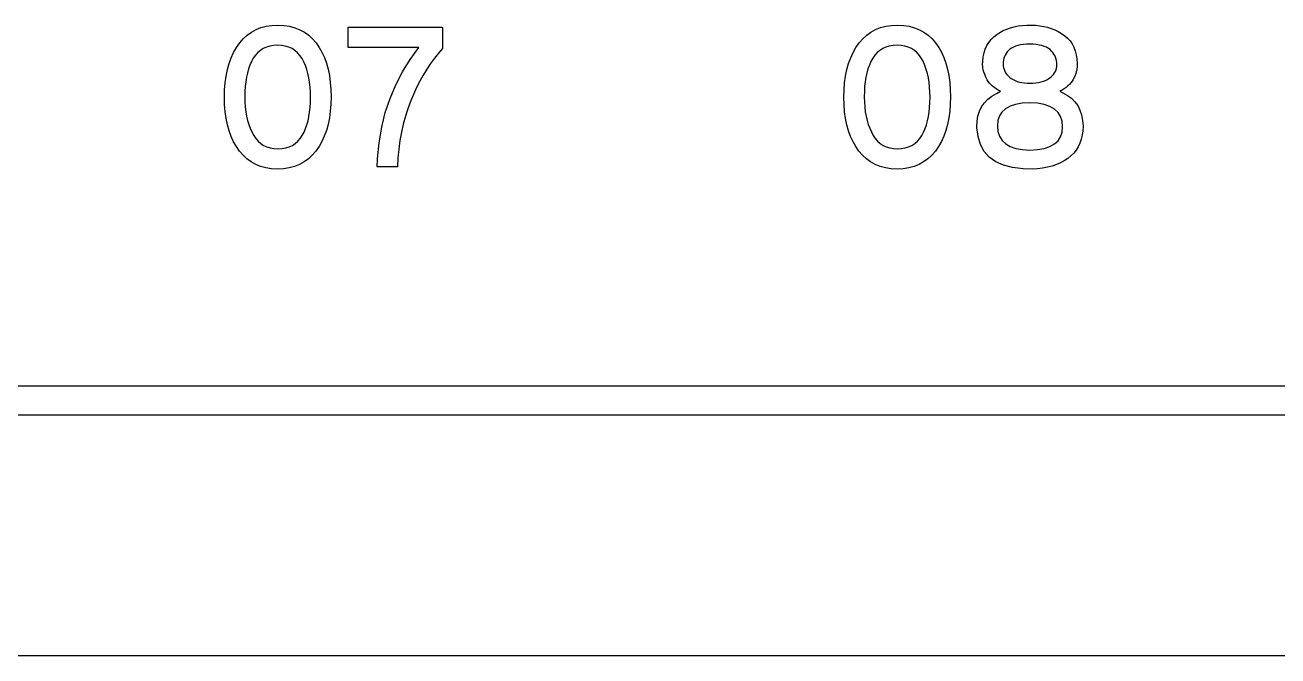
# Model space of a CAD drawing. Extents: x 1 to 47.7, y 0.2 to 33.4.
# Drawn here: x 29.806 to 30.679, y 10.224 to 10.663 of the extents above; entities that cross this region are included whole.
import ezdxf

# ---------------------------------------------------------------- set-up
doc = ezdxf.new("R2010")
doc.units = 0
doc.header["$MEASUREMENT"] = 0
for name, color, linetype in [('1_1__SCREW_TERMINAL_BLOCK_', 7, 'CONTINUOUS'), ('1_2__SCREW_TERMINAL_BLOCK_', 7, 'CONTINUOUS'), ('1_3__CONNECTORIZED_RELAY__', 7, 'CONTINUOUS'), ('1_4__CONNECTORIZED_RELAY__', 7, 'CONTINUOUS'), ('6_0____DWG', 7, 'CONTINUOUS')]:
    doc.layers.add(name, color=color, linetype=linetype)

msp = doc.modelspace()

# ---------------------------------------------------------------- linework, layer by layer
at = {"layer": '1_1__SCREW_TERMINAL_BLOCK_'}
for points in [[(30.01948, 10.61292), (30.01935, 10.60777), (30.01896, 10.60286), (30.01831, 10.59819), (30.0174, 10.59376), (30.01622, 10.58957), (30.01479, 10.58561), (30.0131, 10.58189), (30.01115, 10.57842), (30.00893, 10.57519), (30.00646, 10.57231), (30.00374, 10.5698), (30.00077, 10.56766), (29.99756, 10.5659), (29.9941, 10.56451), (29.99039, 10.5635), (29.98643, 10.56286), (29.98222, 10.56259), (29.97806, 10.56286), (29.97414, 10.56349), (29.97047, 10.5645), (29.96704, 10.56587), (29.96386, 10.56762), (29.96091, 10.56973), (29.95822, 10.57221), (29.95576, 10.57507), (29.95356, 10.57825), (29.95161, 10.58168), (29.94991, 10.58535), (29.94848, 10.58928), (29.94731, 10.59345), (29.9464, 10.59788), (29.94575, 10.60255), (29.94536, 10.60747), (29.94523, 10.61264), (29.94536, 10.61781), (29.94576, 10.62273), (29.94642, 10.62741), (29.94734, 10.63185), (29.94853, 10.63605), (29.94998, 10.64001), (29.95169, 10.64373), (29.95367, 10.64721), (29.95591, 10.65045), (29.95839, 10.65334), (29.96111, 10.65585), (29.96408, 10.65797), (29.96728, 10.65972), (29.97072, 10.66109), (29.9744, 10.66207), (29.97833, 10.66267), (29.98249, 10.6629), (29.98669, 10.66265), (29.99064, 10.66203), (29.99434, 10.66104), (29.99779, 10.65968), (30.00099, 10.65795), (30.00394, 10.65586), (30.00664, 10.65339), (30.00908, 10.65055), (30.01127, 10.64737), (30.01319, 10.64393), (30.01486, 10.64024), (30.01627, 10.63631), (30.01742, 10.63212), (30.01832, 10.62769), (30.01896, 10.62301), (30.01935, 10.61809)], [(30.09709, 10.64663), (30.09422, 10.64331), (30.09145, 10.63979), (30.08878, 10.63608), (30.0862, 10.63218), (30.08373, 10.62809), (30.08135, 10.6238), (30.07907, 10.61932), (30.07689, 10.61465), (30.0748, 10.60976), (30.0729, 10.60467), (30.07123, 10.59941), (30.06976, 10.59397), (30.06852, 10.58835), (30.0675, 10.58256), (30.06669, 10.5766), (30.0661, 10.57047), (30.06573, 10.56415), (30.06518, 10.56415), (30.06374, 10.56415), (30.06166, 10.56415), (30.05924, 10.56415), (30.05675, 10.56415), (30.05447, 10.56415), (30.05267, 10.56415), (30.05164, 10.56415), (30.0518, 10.56987), (30.05292, 10.58099), (30.05476, 10.5917), (30.0573, 10.60199), (30.06056, 10.61187), (30.06452, 10.62134), (30.06919, 10.63038), (30.07457, 10.63902), (30.08066, 10.64724), (30.07877, 10.64724), (30.07375, 10.64724), (30.06656, 10.64724), (30.05816, 10.64724), (30.04953, 10.64724), (30.04161, 10.64724), (30.03539, 10.64724), (30.03181, 10.64724), (30.03132, 10.64738), (30.03132, 10.6484), (30.03132, 10.65018), (30.03132, 10.65244), (30.03132, 10.65491), (30.03132, 10.65731), (30.03132, 10.65936), (30.03132, 10.6608), (30.03132, 10.66134), (30.03383, 10.66134), (30.04053, 10.66134), (30.05011, 10.66134), (30.0613, 10.66134), (30.07282, 10.66134), (30.08337, 10.66134), (30.09166, 10.66134), (30.09643, 10.66134), (30.09709, 10.66119), (30.09709, 10.66012), (30.09709, 10.65827), (30.09709, 10.65591), (30.09709, 10.65333), (30.09709, 10.65083), (30.09709, 10.64869), (30.09709, 10.64719)], [(30.45085, 10.61292), (30.45072, 10.60777), (30.45033, 10.60286), (30.44968, 10.59819), (30.44876, 10.59376), (30.44759, 10.58957), (30.44616, 10.58561), (30.44447, 10.58189), (30.44252, 10.57842), (30.4403, 10.57519), (30.43783, 10.57231), (30.43511, 10.5698), (30.43214, 10.56766), (30.42892, 10.5659), (30.42546, 10.56451), (30.42175, 10.5635), (30.41779, 10.56286), (30.41359, 10.56259), (30.40943, 10.56286), (30.40551, 10.56349), (30.40183, 10.5645), (30.3984, 10.56587), (30.39522, 10.56762), (30.39228, 10.56973), (30.38958, 10.57221), (30.38712, 10.57507), (30.38491, 10.57825), (30.38296, 10.58168), (30.38127, 10.58535), (30.37984, 10.58928), (30.37867, 10.59345), (30.37776, 10.59788), (30.37711, 10.60255), (30.37672, 10.60747), (30.37659, 10.61264), (30.37672, 10.61781), (30.37712, 10.62273), (30.37778, 10.62741), (30.3787, 10.63185), (30.37989, 10.63605), (30.38134, 10.64001), (30.38306, 10.64373), (30.38503, 10.64721), (30.38727, 10.65045), (30.38975, 10.65334), (30.39248, 10.65585), (30.39544, 10.65797), (30.39864, 10.65972), (30.40208, 10.66109), (30.40576, 10.66207), (30.40969, 10.66267), (30.41385, 10.6629), (30.41805, 10.66265), (30.422, 10.66203), (30.4257, 10.66104), (30.42915, 10.65968), (30.43235, 10.65795), (30.4353, 10.65586), (30.438, 10.65339), (30.44044, 10.65055), (30.44263, 10.64737), (30.44455, 10.64393), (30.44622, 10.64024), (30.44764, 10.63631), (30.44879, 10.63212), (30.44969, 10.62769), (30.45033, 10.62301), (30.45072, 10.61809)], [(30.54316, 10.59247), (30.543, 10.58925), (30.54258, 10.58621), (30.54191, 10.58335), (30.54097, 10.58068), (30.53979, 10.57819), (30.53834, 10.57588), (30.53663, 10.57375), (30.53467, 10.5718), (30.53245, 10.57002), (30.53004, 10.56841), (30.52743, 10.56699), (30.52462, 10.56577), (30.52161, 10.56474), (30.51841, 10.56392), (30.51501, 10.56329), (30.51141, 10.56286), (30.50761, 10.56263), (30.50135, 10.56276), (30.49408, 10.56367), (30.48774, 10.56534), (30.48233, 10.56778), (30.47785, 10.57099), (30.47431, 10.57497), (30.47169, 10.57973), (30.47001, 10.58525), (30.46926, 10.59154), (30.46939, 10.59589), (30.46998, 10.59956), (30.47102, 10.60293), (30.47249, 10.606), (30.47441, 10.60877), (30.47676, 10.61124), (30.47955, 10.61341), (30.48278, 10.61528), (30.48566, 10.61676), (30.48409, 10.61759), (30.48264, 10.61847), (30.48131, 10.6194), (30.4801, 10.62038), (30.47901, 10.62141), (30.47803, 10.6225), (30.47717, 10.62364), (30.47642, 10.62483), (30.47576, 10.62605), (30.47516, 10.62725), (30.47464, 10.62843), (30.4742, 10.62959), (30.47385, 10.63073), (30.47357, 10.63186), (30.47337, 10.63297), (30.47326, 10.63406), (30.47322, 10.63513), (30.47331, 10.63769), (30.47365, 10.6407), (30.47424, 10.64351), (30.47508, 10.64614), (30.47618, 10.64857), (30.47752, 10.65081), (30.47912, 10.65286), (30.48097, 10.65472), (30.48307, 10.65639), (30.48526, 10.65779), (30.48757, 10.65903), (30.49001, 10.6601), (30.49257, 10.66099), (30.49525, 10.66171), (30.49806, 10.66226), (30.501, 10.66264), (30.50406, 10.66285), (30.50718, 10.66289), (30.51013, 10.66275), (30.513, 10.66245), (30.51576, 10.66197), (30.51844, 10.66132), (30.52102, 10.6605), (30.52351, 10.65951), (30.5259, 10.65835), (30.5282, 10.65701), (30.53039, 10.6555), (30.53236, 10.65379), (30.53407, 10.65187), (30.53554, 10.64976), (30.53675, 10.64744), (30.53772, 10.64492), (30.53844, 10.6422), (30.53891, 10.63928), (30.53913, 10.63615), (30.53914, 10.63527), (30.53912, 10.63477), (30.53909, 10.63427), (30.53904, 10.63375), (30.53898, 10.63322), (30.5389, 10.63268), (30.53882, 10.63213), (30.53871, 10.63157), (30.5386, 10.63099), (30.53845, 10.63038), (30.53827, 10.62977), (30.53808, 10.62915), (30.53786, 10.62853), (30.53762, 10.6279), (30.53736, 10.62728), (30.53707, 10.62664), (30.53677, 10.62601), (30.53628, 10.62509), (30.5355, 10.62384), (30.53461, 10.62265), (30.53361, 10.62153), (30.5325, 10.62047), (30.53128, 10.61947), (30.52994, 10.61853), (30.5285, 10.61766), (30.52694, 10.61684), (30.52904, 10.61562), (30.53227, 10.61393), (30.53508, 10.61189), (30.53748, 10.60951), (30.53945, 10.60679), (30.54101, 10.60372), (30.54214, 10.60031), (30.54286, 10.59656)], [(30.00525, 10.61264), (30.00518, 10.61626), (30.00496, 10.61973), (30.00459, 10.62304), (30.00409, 10.6262), (30.00343, 10.62921), (30.00263, 10.63206), (30.00168, 10.63477), (30.00059, 10.63732), (29.99933, 10.63969), (29.99787, 10.6418), (29.99621, 10.64363), (29.99436, 10.64518), (29.99232, 10.64646), (29.99008, 10.64746), (29.98765, 10.64818), (29.98503, 10.64863), (29.98222, 10.6488), (29.97945, 10.64863), (29.97687, 10.64819), (29.97448, 10.64747), (29.97228, 10.64649), (29.97027, 10.64523), (29.96845, 10.6437), (29.96682, 10.64189), (29.96537, 10.63981), (29.96411, 10.63748), (29.96299, 10.63498), (29.96203, 10.63232), (29.96121, 10.6295), (29.96056, 10.62651), (29.96005, 10.62336), (29.9597, 10.62004), (29.9595, 10.61656), (29.95946, 10.61292), (29.95954, 10.60931), (29.95977, 10.60587), (29.96015, 10.60258), (29.96068, 10.59945), (29.96137, 10.59648), (29.96221, 10.59366), (29.9632, 10.591), (29.96435, 10.58849), (29.96564, 10.5861), (29.9671, 10.58392), (29.96874, 10.58203), (29.97057, 10.58043), (29.97258, 10.57911), (29.97478, 10.57807), (29.97716, 10.57733), (29.97973, 10.57687), (29.98249, 10.57669), (29.9853, 10.57687), (29.98792, 10.57732), (29.99033, 10.57806), (29.99256, 10.57908), (29.99458, 10.58038), (29.99641, 10.58196), (29.99804, 10.58383), (29.99948, 10.58598), (30.00071, 10.58834), (30.00177, 10.59082), (30.00269, 10.59345), (30.00347, 10.59625), (30.00411, 10.59921), (30.00461, 10.60233), (30.00497, 10.60561), (30.00518, 10.60905)], [(30.4366, 10.61264), (30.43653, 10.61626), (30.43631, 10.61973), (30.43595, 10.62304), (30.43544, 10.6262), (30.43479, 10.62921), (30.43398, 10.63206), (30.43304, 10.63477), (30.43194, 10.63732), (30.43068, 10.63969), (30.42922, 10.6418), (30.42757, 10.64363), (30.42572, 10.64518), (30.42368, 10.64646), (30.42145, 10.64746), (30.41902, 10.64818), (30.4164, 10.64863), (30.41359, 10.6488), (30.41082, 10.64863), (30.40824, 10.64819), (30.40585, 10.64747), (30.40365, 10.64649), (30.40163, 10.64523), (30.39981, 10.6437), (30.39818, 10.64189), (30.39674, 10.63981), (30.39547, 10.63748), (30.39435, 10.63498), (30.39339, 10.63232), (30.39258, 10.6295), (30.39192, 10.62651), (30.39142, 10.62336), (30.39107, 10.62004), (30.39087, 10.61656), (30.39083, 10.61292), (30.3909, 10.60931), (30.39113, 10.60587), (30.39151, 10.60258), (30.39205, 10.59945), (30.39273, 10.59648), (30.39358, 10.59366), (30.39457, 10.591), (30.39572, 10.58849), (30.39701, 10.5861), (30.39846, 10.58392), (30.4001, 10.58203), (30.40193, 10.58043), (30.40394, 10.57911), (30.40614, 10.57807), (30.40852, 10.57733), (30.41109, 10.57687), (30.41385, 10.57669), (30.41666, 10.57687), (30.41927, 10.57732), (30.42169, 10.57806), (30.42391, 10.57908), (30.42594, 10.58038), (30.42777, 10.58196), (30.4294, 10.58383), (30.43083, 10.58598), (30.43206, 10.58834), (30.43313, 10.59082), (30.43405, 10.59345), (30.43483, 10.59625), (30.43547, 10.59921), (30.43597, 10.60233), (30.43632, 10.60561), (30.43653, 10.60905)], [(30.5249, 10.63529), (30.52484, 10.63664), (30.52467, 10.63795), (30.52438, 10.63922), (30.52397, 10.64043), (30.52345, 10.6416), (30.52281, 10.64272), (30.52206, 10.64379), (30.52119, 10.64482), (30.52017, 10.64579), (30.51897, 10.64666), (30.51761, 10.64741), (30.51609, 10.64806), (30.51441, 10.64859), (30.51256, 10.64901), (30.51056, 10.64932), (30.50839, 10.64952), (30.50606, 10.64961), (30.50376, 10.64953), (30.50162, 10.64934), (30.49964, 10.64905), (30.49783, 10.64865), (30.49618, 10.64815), (30.49469, 10.64755), (30.49336, 10.64684), (30.49219, 10.64603), (30.49118, 10.64512), (30.49028, 10.64415), (30.48951, 10.64313), (30.48886, 10.64205), (30.48833, 10.64092), (30.48793, 10.63973), (30.48765, 10.63849), (30.4875, 10.63719), (30.48747, 10.63584), (30.48754, 10.63446), (30.48775, 10.63314), (30.48811, 10.63189), (30.4886, 10.6307), (30.48924, 10.62958), (30.49002, 10.62852), (30.49094, 10.62752), (30.49201, 10.62659), (30.49319, 10.62572), (30.49447, 10.62495), (30.49585, 10.62427), (30.49733, 10.6237), (30.49892, 10.62323), (30.50062, 10.62287), (30.50241, 10.62261), (30.50431, 10.62245), (30.50632, 10.6224), (30.50841, 10.62246), (30.51037, 10.62262), (30.51222, 10.62289), (30.51394, 10.62326), (30.51554, 10.62375), (30.51702, 10.62434), (30.51837, 10.62504), (30.51961, 10.62584), (30.52072, 10.62671), (30.5217, 10.6276), (30.52255, 10.62854), (30.52327, 10.62953), (30.52386, 10.63058), (30.52431, 10.63168), (30.52464, 10.63283), (30.52484, 10.63403)], [(30.5289, 10.59206), (30.52858, 10.5959), (30.52753, 10.59924), (30.52576, 10.60208), (30.52326, 10.60442), (30.52004, 10.60625), (30.5161, 10.60757), (30.51144, 10.6084), (30.50605, 10.60872), (30.50076, 10.60841), (30.49617, 10.60762), (30.49229, 10.60634), (30.48911, 10.60459), (30.48664, 10.60235), (30.48488, 10.59963), (30.48382, 10.59642), (30.48347, 10.59274), (30.48388, 10.58885), (30.48498, 10.58547), (30.48678, 10.5826), (30.48927, 10.58023), (30.49246, 10.57838), (30.49634, 10.57704), (30.50092, 10.5762), (30.50618, 10.57588), (30.51151, 10.57622), (30.51613, 10.57704), (30.52003, 10.57835), (30.52323, 10.58013), (30.52571, 10.58239), (30.52748, 10.58513), (30.52855, 10.58836)]]:
    msp.add_lwpolyline(points, close=True, dxfattribs=at)
for points in [[(31.63615, 10.41151), (31.32981, 10.4115), (31.17782, 10.4115), (31.02673, 10.4115), (30.87665, 10.4115), (30.72767, 10.4115), (30.57989, 10.4115), (30.43341, 10.4115), (30.28832, 10.4115), (30.14471, 10.4115), (30.00269, 10.41149), (29.86235, 10.41149), (29.72378, 10.41149), (29.58709, 10.41149), (29.45236, 10.41149), (29.31971, 10.41149), (29.18921, 10.41149), (29.06097, 10.41149), (28.93509, 10.41149), (28.81165, 10.41149), (28.69077, 10.41149), (28.57252, 10.41148), (28.45702, 10.41148)], [(28.37137, 10.39149), (28.4995, 10.39149), (28.6304, 10.39149), (28.76394, 10.39149), (28.90003, 10.3915), (29.03856, 10.3915), (29.17944, 10.3915), (29.32256, 10.3915), (29.46781, 10.3915), (29.6151, 10.3915), (29.76432, 10.3915), (29.91537, 10.3915), (30.06814, 10.3915), (30.22253, 10.3915), (30.37845, 10.39151), (30.53578, 10.39151), (30.69442, 10.39151), (30.85428, 10.39151), (31.01524, 10.39151), (31.17721, 10.39151), (31.34008, 10.39151), (31.66813, 10.39151)]]:
    msp.add_lwpolyline(points, dxfattribs=at)
at = {"layer": '1_2__SCREW_TERMINAL_BLOCK_'}
for points in [[(30.01948, 10.61292), (30.01935, 10.60777), (30.01896, 10.60286), (30.01831, 10.59819), (30.0174, 10.59376), (30.01622, 10.58957), (30.01479, 10.58561), (30.0131, 10.58189), (30.01115, 10.57842), (30.00893, 10.57519), (30.00646, 10.57231), (30.00374, 10.5698), (30.00077, 10.56766), (29.99756, 10.5659), (29.9941, 10.56451), (29.99039, 10.5635), (29.98643, 10.56286), (29.98222, 10.56259), (29.97806, 10.56286), (29.97414, 10.56349), (29.97047, 10.5645), (29.96704, 10.56587), (29.96386, 10.56762), (29.96091, 10.56973), (29.95822, 10.57221), (29.95576, 10.57507), (29.95356, 10.57825), (29.95161, 10.58168), (29.94991, 10.58535), (29.94848, 10.58928), (29.94731, 10.59345), (29.9464, 10.59788), (29.94575, 10.60255), (29.94536, 10.60747), (29.94523, 10.61264), (29.94536, 10.61781), (29.94576, 10.62273), (29.94642, 10.62741), (29.94734, 10.63185), (29.94853, 10.63605), (29.94998, 10.64001), (29.95169, 10.64373), (29.95367, 10.64721), (29.95591, 10.65045), (29.95839, 10.65334), (29.96111, 10.65585), (29.96408, 10.65797), (29.96728, 10.65972), (29.97072, 10.66109), (29.9744, 10.66207), (29.97833, 10.66267), (29.98249, 10.6629), (29.98669, 10.66265), (29.99064, 10.66203), (29.99434, 10.66104), (29.99779, 10.65968), (30.00099, 10.65795), (30.00394, 10.65586), (30.00664, 10.65339), (30.00908, 10.65055), (30.01127, 10.64737), (30.01319, 10.64393), (30.01486, 10.64024), (30.01627, 10.63631), (30.01742, 10.63212), (30.01832, 10.62769), (30.01896, 10.62301), (30.01935, 10.61809)], [(30.09709, 10.64663), (30.09422, 10.64331), (30.09145, 10.63979), (30.08878, 10.63608), (30.0862, 10.63218), (30.08373, 10.62809), (30.08135, 10.6238), (30.07907, 10.61932), (30.07689, 10.61465), (30.0748, 10.60976), (30.0729, 10.60467), (30.07123, 10.59941), (30.06976, 10.59397), (30.06852, 10.58835), (30.0675, 10.58256), (30.06669, 10.5766), (30.0661, 10.57047), (30.06573, 10.56415), (30.06518, 10.56415), (30.06374, 10.56415), (30.06166, 10.56415), (30.05924, 10.56415), (30.05675, 10.56415), (30.05447, 10.56415), (30.05267, 10.56415), (30.05164, 10.56415), (30.0518, 10.56987), (30.05292, 10.58099), (30.05476, 10.5917), (30.0573, 10.60199), (30.06056, 10.61187), (30.06452, 10.62134), (30.06919, 10.63038), (30.07457, 10.63902), (30.08066, 10.64724), (30.07877, 10.64724), (30.07375, 10.64724), (30.06656, 10.64724), (30.05816, 10.64724), (30.04953, 10.64724), (30.04161, 10.64724), (30.03539, 10.64724), (30.03181, 10.64724), (30.03132, 10.64738), (30.03132, 10.6484), (30.03132, 10.65018), (30.03132, 10.65244), (30.03132, 10.65491), (30.03132, 10.65731), (30.03132, 10.65936), (30.03132, 10.6608), (30.03132, 10.66134), (30.03383, 10.66134), (30.04053, 10.66134), (30.05011, 10.66134), (30.0613, 10.66134), (30.07282, 10.66134), (30.08337, 10.66134), (30.09166, 10.66134), (30.09643, 10.66134), (30.09709, 10.66119), (30.09709, 10.66012), (30.09709, 10.65827), (30.09709, 10.65591), (30.09709, 10.65333), (30.09709, 10.65083), (30.09709, 10.64869), (30.09709, 10.64719)], [(30.45085, 10.61292), (30.45072, 10.60777), (30.45033, 10.60286), (30.44968, 10.59819), (30.44876, 10.59376), (30.44759, 10.58957), (30.44616, 10.58561), (30.44447, 10.58189), (30.44252, 10.57842), (30.4403, 10.57519), (30.43783, 10.57231), (30.43511, 10.5698), (30.43214, 10.56766), (30.42892, 10.5659), (30.42546, 10.56451), (30.42175, 10.5635), (30.41779, 10.56286), (30.41359, 10.56259), (30.40943, 10.56286), (30.40551, 10.56349), (30.40183, 10.5645), (30.3984, 10.56587), (30.39522, 10.56762), (30.39228, 10.56973), (30.38958, 10.57221), (30.38712, 10.57507), (30.38491, 10.57825), (30.38296, 10.58168), (30.38127, 10.58535), (30.37984, 10.58928), (30.37867, 10.59345), (30.37776, 10.59788), (30.37711, 10.60255), (30.37672, 10.60747), (30.37659, 10.61264), (30.37672, 10.61781), (30.37712, 10.62273), (30.37778, 10.62741), (30.3787, 10.63185), (30.37989, 10.63605), (30.38134, 10.64001), (30.38306, 10.64373), (30.38503, 10.64721), (30.38727, 10.65045), (30.38975, 10.65334), (30.39248, 10.65585), (30.39544, 10.65797), (30.39864, 10.65972), (30.40208, 10.66109), (30.40576, 10.66207), (30.40969, 10.66267), (30.41385, 10.6629), (30.41805, 10.66265), (30.422, 10.66203), (30.4257, 10.66104), (30.42915, 10.65968), (30.43235, 10.65795), (30.4353, 10.65586), (30.438, 10.65339), (30.44044, 10.65055), (30.44263, 10.64737), (30.44455, 10.64393), (30.44622, 10.64024), (30.44764, 10.63631), (30.44879, 10.63212), (30.44969, 10.62769), (30.45033, 10.62301), (30.45072, 10.61809)], [(30.54316, 10.59247), (30.543, 10.58925), (30.54258, 10.58621), (30.54191, 10.58335), (30.54097, 10.58068), (30.53979, 10.57819), (30.53834, 10.57588), (30.53663, 10.57375), (30.53467, 10.5718), (30.53245, 10.57002), (30.53004, 10.56841), (30.52743, 10.56699), (30.52462, 10.56577), (30.52161, 10.56474), (30.51841, 10.56392), (30.51501, 10.56329), (30.51141, 10.56286), (30.50761, 10.56263), (30.50135, 10.56276), (30.49408, 10.56367), (30.48774, 10.56534), (30.48233, 10.56778), (30.47785, 10.57099), (30.47431, 10.57497), (30.47169, 10.57973), (30.47001, 10.58525), (30.46926, 10.59154), (30.46939, 10.59589), (30.46998, 10.59956), (30.47102, 10.60293), (30.47249, 10.606), (30.47441, 10.60877), (30.47676, 10.61124), (30.47955, 10.61341), (30.48278, 10.61528), (30.48566, 10.61676), (30.48409, 10.61759), (30.48264, 10.61847), (30.48131, 10.6194), (30.4801, 10.62038), (30.47901, 10.62141), (30.47803, 10.6225), (30.47717, 10.62364), (30.47642, 10.62483), (30.47576, 10.62605), (30.47516, 10.62725), (30.47464, 10.62843), (30.4742, 10.62959), (30.47385, 10.63073), (30.47357, 10.63186), (30.47337, 10.63297), (30.47326, 10.63406), (30.47322, 10.63513), (30.47331, 10.63769), (30.47365, 10.6407), (30.47424, 10.64351), (30.47508, 10.64614), (30.47618, 10.64857), (30.47752, 10.65081), (30.47912, 10.65286), (30.48097, 10.65472), (30.48307, 10.65639), (30.48526, 10.65779), (30.48757, 10.65903), (30.49001, 10.6601), (30.49257, 10.66099), (30.49525, 10.66171), (30.49806, 10.66226), (30.501, 10.66264), (30.50406, 10.66285), (30.50718, 10.66289), (30.51013, 10.66275), (30.513, 10.66245), (30.51576, 10.66197), (30.51844, 10.66132), (30.52102, 10.6605), (30.52351, 10.65951), (30.5259, 10.65835), (30.5282, 10.65701), (30.53039, 10.6555), (30.53236, 10.65379), (30.53407, 10.65187), (30.53554, 10.64976), (30.53675, 10.64744), (30.53772, 10.64492), (30.53844, 10.6422), (30.53891, 10.63928), (30.53913, 10.63615), (30.53914, 10.63527), (30.53912, 10.63477), (30.53909, 10.63427), (30.53904, 10.63375), (30.53898, 10.63322), (30.5389, 10.63268), (30.53882, 10.63213), (30.53871, 10.63157), (30.5386, 10.63099), (30.53845, 10.63038), (30.53827, 10.62977), (30.53808, 10.62915), (30.53786, 10.62853), (30.53762, 10.6279), (30.53736, 10.62728), (30.53707, 10.62664), (30.53677, 10.62601), (30.53628, 10.62509), (30.5355, 10.62384), (30.53461, 10.62265), (30.53361, 10.62153), (30.5325, 10.62047), (30.53128, 10.61947), (30.52994, 10.61853), (30.5285, 10.61766), (30.52694, 10.61684), (30.52904, 10.61562), (30.53227, 10.61393), (30.53508, 10.61189), (30.53748, 10.60951), (30.53945, 10.60679), (30.54101, 10.60372), (30.54214, 10.60031), (30.54286, 10.59656)], [(30.00525, 10.61264), (30.00518, 10.61626), (30.00496, 10.61973), (30.00459, 10.62304), (30.00409, 10.6262), (30.00343, 10.62921), (30.00263, 10.63206), (30.00168, 10.63477), (30.00059, 10.63732), (29.99933, 10.63969), (29.99787, 10.6418), (29.99621, 10.64363), (29.99436, 10.64518), (29.99232, 10.64646), (29.99008, 10.64746), (29.98765, 10.64818), (29.98503, 10.64863), (29.98222, 10.6488), (29.97945, 10.64863), (29.97687, 10.64819), (29.97448, 10.64747), (29.97228, 10.64649), (29.97027, 10.64523), (29.96845, 10.6437), (29.96682, 10.64189), (29.96537, 10.63981), (29.96411, 10.63748), (29.96299, 10.63498), (29.96203, 10.63232), (29.96121, 10.6295), (29.96056, 10.62651), (29.96005, 10.62336), (29.9597, 10.62004), (29.9595, 10.61656), (29.95946, 10.61292), (29.95954, 10.60931), (29.95977, 10.60587), (29.96015, 10.60258), (29.96068, 10.59945), (29.96137, 10.59648), (29.96221, 10.59366), (29.9632, 10.591), (29.96435, 10.58849), (29.96564, 10.5861), (29.9671, 10.58392), (29.96874, 10.58203), (29.97057, 10.58043), (29.97258, 10.57911), (29.97478, 10.57807), (29.97716, 10.57733), (29.97973, 10.57687), (29.98249, 10.57669), (29.9853, 10.57687), (29.98792, 10.57732), (29.99033, 10.57806), (29.99256, 10.57908), (29.99458, 10.58038), (29.99641, 10.58196), (29.99804, 10.58383), (29.99948, 10.58598), (30.00071, 10.58834), (30.00177, 10.59082), (30.00269, 10.59345), (30.00347, 10.59625), (30.00411, 10.59921), (30.00461, 10.60233), (30.00497, 10.60561), (30.00518, 10.60905)], [(30.4366, 10.61264), (30.43653, 10.61626), (30.43631, 10.61973), (30.43595, 10.62304), (30.43544, 10.6262), (30.43479, 10.62921), (30.43398, 10.63206), (30.43304, 10.63477), (30.43194, 10.63732), (30.43068, 10.63969), (30.42922, 10.6418), (30.42757, 10.64363), (30.42572, 10.64518), (30.42368, 10.64646), (30.42145, 10.64746), (30.41902, 10.64818), (30.4164, 10.64863), (30.41359, 10.6488), (30.41082, 10.64863), (30.40824, 10.64819), (30.40585, 10.64747), (30.40365, 10.64649), (30.40163, 10.64523), (30.39981, 10.6437), (30.39818, 10.64189), (30.39674, 10.63981), (30.39547, 10.63748), (30.39435, 10.63498), (30.39339, 10.63232), (30.39258, 10.6295), (30.39192, 10.62651), (30.39142, 10.62336), (30.39107, 10.62004), (30.39087, 10.61656), (30.39083, 10.61292), (30.3909, 10.60931), (30.39113, 10.60587), (30.39151, 10.60258), (30.39205, 10.59945), (30.39273, 10.59648), (30.39358, 10.59366), (30.39457, 10.591), (30.39572, 10.58849), (30.39701, 10.5861), (30.39846, 10.58392), (30.4001, 10.58203), (30.40193, 10.58043), (30.40394, 10.57911), (30.40614, 10.57807), (30.40852, 10.57733), (30.41109, 10.57687), (30.41385, 10.57669), (30.41666, 10.57687), (30.41927, 10.57732), (30.42169, 10.57806), (30.42391, 10.57908), (30.42594, 10.58038), (30.42777, 10.58196), (30.4294, 10.58383), (30.43083, 10.58598), (30.43206, 10.58834), (30.43313, 10.59082), (30.43405, 10.59345), (30.43483, 10.59625), (30.43547, 10.59921), (30.43597, 10.60233), (30.43632, 10.60561), (30.43653, 10.60905)], [(30.5249, 10.63529), (30.52484, 10.63664), (30.52467, 10.63795), (30.52438, 10.63922), (30.52397, 10.64043), (30.52345, 10.6416), (30.52281, 10.64272), (30.52206, 10.64379), (30.52119, 10.64482), (30.52017, 10.64579), (30.51897, 10.64666), (30.51761, 10.64741), (30.51609, 10.64806), (30.51441, 10.64859), (30.51256, 10.64901), (30.51056, 10.64932), (30.50839, 10.64952), (30.50606, 10.64961), (30.50376, 10.64953), (30.50162, 10.64934), (30.49964, 10.64905), (30.49783, 10.64865), (30.49618, 10.64815), (30.49469, 10.64755), (30.49336, 10.64684), (30.49219, 10.64603), (30.49118, 10.64512), (30.49028, 10.64415), (30.48951, 10.64313), (30.48886, 10.64205), (30.48833, 10.64092), (30.48793, 10.63973), (30.48765, 10.63849), (30.4875, 10.63719), (30.48747, 10.63584), (30.48754, 10.63446), (30.48775, 10.63314), (30.48811, 10.63189), (30.4886, 10.6307), (30.48924, 10.62958), (30.49002, 10.62852), (30.49094, 10.62752), (30.49201, 10.62659), (30.49319, 10.62572), (30.49447, 10.62495), (30.49585, 10.62427), (30.49733, 10.6237), (30.49892, 10.62323), (30.50062, 10.62287), (30.50241, 10.62261), (30.50431, 10.62245), (30.50632, 10.6224), (30.50841, 10.62246), (30.51037, 10.62262), (30.51222, 10.62289), (30.51394, 10.62326), (30.51554, 10.62375), (30.51702, 10.62434), (30.51837, 10.62504), (30.51961, 10.62584), (30.52072, 10.62671), (30.5217, 10.6276), (30.52255, 10.62854), (30.52327, 10.62953), (30.52386, 10.63058), (30.52431, 10.63168), (30.52464, 10.63283), (30.52484, 10.63403)], [(30.5289, 10.59206), (30.52858, 10.5959), (30.52753, 10.59924), (30.52576, 10.60208), (30.52326, 10.60442), (30.52004, 10.60625), (30.5161, 10.60757), (30.51144, 10.6084), (30.50605, 10.60872), (30.50076, 10.60841), (30.49617, 10.60762), (30.49229, 10.60634), (30.48911, 10.60459), (30.48664, 10.60235), (30.48488, 10.59963), (30.48382, 10.59642), (30.48347, 10.59274), (30.48388, 10.58885), (30.48498, 10.58547), (30.48678, 10.5826), (30.48927, 10.58023), (30.49246, 10.57838), (30.49634, 10.57704), (30.50092, 10.5762), (30.50618, 10.57588), (30.51151, 10.57622), (30.51613, 10.57704), (30.52003, 10.57835), (30.52323, 10.58013), (30.52571, 10.58239), (30.52748, 10.58513), (30.52855, 10.58836)]]:
    msp.add_lwpolyline(points, close=True, dxfattribs=at)
for points in [[(31.63615, 10.41151), (31.32981, 10.4115), (31.17782, 10.4115), (31.02673, 10.4115), (30.87665, 10.4115), (30.72767, 10.4115), (30.57989, 10.4115), (30.43341, 10.4115), (30.28832, 10.4115), (30.14471, 10.4115), (30.00269, 10.41149), (29.86235, 10.41149), (29.72378, 10.41149), (29.58709, 10.41149), (29.45236, 10.41149), (29.31971, 10.41149), (29.18921, 10.41149), (29.06097, 10.41149), (28.93509, 10.41149), (28.81165, 10.41149), (28.69077, 10.41149), (28.57252, 10.41148), (28.45702, 10.41148)], [(28.37137, 10.39149), (28.4995, 10.39149), (28.6304, 10.39149), (28.76394, 10.39149), (28.90003, 10.3915), (29.03856, 10.3915), (29.17944, 10.3915), (29.32256, 10.3915), (29.46781, 10.3915), (29.6151, 10.3915), (29.76432, 10.3915), (29.91537, 10.3915), (30.06814, 10.3915), (30.22253, 10.3915), (30.37845, 10.39151), (30.53578, 10.39151), (30.69442, 10.39151), (30.85428, 10.39151), (31.01524, 10.39151), (31.17721, 10.39151), (31.34008, 10.39151), (31.66813, 10.39151)]]:
    msp.add_lwpolyline(points, dxfattribs=at)
at = {"layer": '1_3__CONNECTORIZED_RELAY__'}
for points in [[(30.01948, 10.61292), (30.01935, 10.60777), (30.01896, 10.60286), (30.01831, 10.59819), (30.0174, 10.59376), (30.01622, 10.58957), (30.01479, 10.58561), (30.0131, 10.58189), (30.01115, 10.57842), (30.00893, 10.57519), (30.00646, 10.57231), (30.00374, 10.5698), (30.00077, 10.56766), (29.99756, 10.5659), (29.9941, 10.56451), (29.99039, 10.5635), (29.98643, 10.56286), (29.98222, 10.56259), (29.97806, 10.56286), (29.97414, 10.56349), (29.97047, 10.5645), (29.96704, 10.56587), (29.96386, 10.56762), (29.96091, 10.56973), (29.95822, 10.57221), (29.95576, 10.57507), (29.95356, 10.57825), (29.95161, 10.58168), (29.94991, 10.58535), (29.94848, 10.58928), (29.94731, 10.59345), (29.9464, 10.59788), (29.94575, 10.60255), (29.94536, 10.60747), (29.94523, 10.61264), (29.94536, 10.61781), (29.94576, 10.62273), (29.94642, 10.62741), (29.94734, 10.63185), (29.94853, 10.63605), (29.94998, 10.64001), (29.95169, 10.64373), (29.95367, 10.64721), (29.95591, 10.65045), (29.95839, 10.65334), (29.96111, 10.65585), (29.96408, 10.65797), (29.96728, 10.65972), (29.97072, 10.66109), (29.9744, 10.66207), (29.97833, 10.66267), (29.98249, 10.6629), (29.98669, 10.66265), (29.99064, 10.66203), (29.99434, 10.66104), (29.99779, 10.65968), (30.00099, 10.65795), (30.00394, 10.65586), (30.00664, 10.65339), (30.00908, 10.65055), (30.01127, 10.64737), (30.01319, 10.64393), (30.01486, 10.64024), (30.01627, 10.63631), (30.01742, 10.63212), (30.01832, 10.62769), (30.01896, 10.62301), (30.01935, 10.61809)], [(30.09709, 10.64663), (30.09422, 10.64331), (30.09145, 10.63979), (30.08878, 10.63608), (30.0862, 10.63218), (30.08373, 10.62809), (30.08135, 10.6238), (30.07907, 10.61932), (30.07689, 10.61465), (30.0748, 10.60976), (30.0729, 10.60467), (30.07123, 10.59941), (30.06976, 10.59397), (30.06852, 10.58835), (30.0675, 10.58256), (30.06669, 10.5766), (30.0661, 10.57047), (30.06573, 10.56415), (30.06518, 10.56415), (30.06374, 10.56415), (30.06166, 10.56415), (30.05924, 10.56415), (30.05675, 10.56415), (30.05447, 10.56415), (30.05267, 10.56415), (30.05164, 10.56415), (30.0518, 10.56987), (30.05292, 10.58099), (30.05476, 10.5917), (30.0573, 10.60199), (30.06056, 10.61187), (30.06452, 10.62134), (30.06919, 10.63038), (30.07457, 10.63902), (30.08066, 10.64724), (30.07877, 10.64724), (30.07375, 10.64724), (30.06656, 10.64724), (30.05816, 10.64724), (30.04953, 10.64724), (30.04161, 10.64724), (30.03539, 10.64724), (30.03181, 10.64724), (30.03132, 10.64738), (30.03132, 10.6484), (30.03132, 10.65018), (30.03132, 10.65244), (30.03132, 10.65491), (30.03132, 10.65731), (30.03132, 10.65936), (30.03132, 10.6608), (30.03132, 10.66134), (30.03383, 10.66134), (30.04053, 10.66134), (30.05011, 10.66134), (30.0613, 10.66134), (30.07282, 10.66134), (30.08337, 10.66134), (30.09166, 10.66134), (30.09643, 10.66134), (30.09709, 10.66119), (30.09709, 10.66012), (30.09709, 10.65827), (30.09709, 10.65591), (30.09709, 10.65333), (30.09709, 10.65083), (30.09709, 10.64869), (30.09709, 10.64719)], [(30.45085, 10.61292), (30.45072, 10.60777), (30.45033, 10.60286), (30.44968, 10.59819), (30.44876, 10.59376), (30.44759, 10.58957), (30.44616, 10.58561), (30.44447, 10.58189), (30.44252, 10.57842), (30.4403, 10.57519), (30.43783, 10.57231), (30.43511, 10.5698), (30.43214, 10.56766), (30.42892, 10.5659), (30.42546, 10.56451), (30.42175, 10.5635), (30.41779, 10.56286), (30.41359, 10.56259), (30.40943, 10.56286), (30.40551, 10.56349), (30.40183, 10.5645), (30.3984, 10.56587), (30.39522, 10.56762), (30.39228, 10.56973), (30.38958, 10.57221), (30.38712, 10.57507), (30.38491, 10.57825), (30.38296, 10.58168), (30.38127, 10.58535), (30.37984, 10.58928), (30.37867, 10.59345), (30.37776, 10.59788), (30.37711, 10.60255), (30.37672, 10.60747), (30.37659, 10.61264), (30.37672, 10.61781), (30.37712, 10.62273), (30.37778, 10.62741), (30.3787, 10.63185), (30.37989, 10.63605), (30.38134, 10.64001), (30.38306, 10.64373), (30.38503, 10.64721), (30.38727, 10.65045), (30.38975, 10.65334), (30.39248, 10.65585), (30.39544, 10.65797), (30.39864, 10.65972), (30.40208, 10.66109), (30.40576, 10.66207), (30.40969, 10.66267), (30.41385, 10.6629), (30.41805, 10.66265), (30.422, 10.66203), (30.4257, 10.66104), (30.42915, 10.65968), (30.43235, 10.65795), (30.4353, 10.65586), (30.438, 10.65339), (30.44044, 10.65055), (30.44263, 10.64737), (30.44455, 10.64393), (30.44622, 10.64024), (30.44764, 10.63631), (30.44879, 10.63212), (30.44969, 10.62769), (30.45033, 10.62301), (30.45072, 10.61809)], [(30.54316, 10.59247), (30.543, 10.58925), (30.54258, 10.58621), (30.54191, 10.58335), (30.54097, 10.58068), (30.53979, 10.57819), (30.53834, 10.57588), (30.53663, 10.57375), (30.53467, 10.5718), (30.53245, 10.57002), (30.53004, 10.56841), (30.52743, 10.56699), (30.52462, 10.56577), (30.52161, 10.56474), (30.51841, 10.56392), (30.51501, 10.56329), (30.51141, 10.56286), (30.50761, 10.56263), (30.50135, 10.56276), (30.49408, 10.56367), (30.48774, 10.56534), (30.48233, 10.56778), (30.47785, 10.57099), (30.47431, 10.57497), (30.47169, 10.57973), (30.47001, 10.58525), (30.46926, 10.59154), (30.46939, 10.59589), (30.46998, 10.59956), (30.47102, 10.60293), (30.47249, 10.606), (30.47441, 10.60877), (30.47676, 10.61124), (30.47955, 10.61341), (30.48278, 10.61528), (30.48566, 10.61676), (30.48409, 10.61759), (30.48264, 10.61847), (30.48131, 10.6194), (30.4801, 10.62038), (30.47901, 10.62141), (30.47803, 10.6225), (30.47717, 10.62364), (30.47642, 10.62483), (30.47576, 10.62605), (30.47516, 10.62725), (30.47464, 10.62843), (30.4742, 10.62959), (30.47385, 10.63073), (30.47357, 10.63186), (30.47337, 10.63297), (30.47326, 10.63406), (30.47322, 10.63513), (30.47331, 10.63769), (30.47365, 10.6407), (30.47424, 10.64351), (30.47508, 10.64614), (30.47618, 10.64857), (30.47752, 10.65081), (30.47912, 10.65286), (30.48097, 10.65472), (30.48307, 10.65639), (30.48526, 10.65779), (30.48757, 10.65903), (30.49001, 10.6601), (30.49257, 10.66099), (30.49525, 10.66171), (30.49806, 10.66226), (30.501, 10.66264), (30.50406, 10.66285), (30.50718, 10.66289), (30.51013, 10.66275), (30.513, 10.66245), (30.51576, 10.66197), (30.51844, 10.66132), (30.52102, 10.6605), (30.52351, 10.65951), (30.5259, 10.65835), (30.5282, 10.65701), (30.53039, 10.6555), (30.53236, 10.65379), (30.53407, 10.65187), (30.53554, 10.64976), (30.53675, 10.64744), (30.53772, 10.64492), (30.53844, 10.6422), (30.53891, 10.63928), (30.53913, 10.63615), (30.53914, 10.63527), (30.53912, 10.63477), (30.53909, 10.63427), (30.53904, 10.63375), (30.53898, 10.63322), (30.5389, 10.63268), (30.53882, 10.63213), (30.53871, 10.63157), (30.5386, 10.63099), (30.53845, 10.63038), (30.53827, 10.62977), (30.53808, 10.62915), (30.53786, 10.62853), (30.53762, 10.6279), (30.53736, 10.62728), (30.53707, 10.62664), (30.53677, 10.62601), (30.53628, 10.62509), (30.5355, 10.62384), (30.53461, 10.62265), (30.53361, 10.62153), (30.5325, 10.62047), (30.53128, 10.61947), (30.52994, 10.61853), (30.5285, 10.61766), (30.52694, 10.61684), (30.52904, 10.61562), (30.53227, 10.61393), (30.53508, 10.61189), (30.53748, 10.60951), (30.53945, 10.60679), (30.54101, 10.60372), (30.54214, 10.60031), (30.54286, 10.59656)], [(30.00525, 10.61264), (30.00518, 10.61626), (30.00496, 10.61973), (30.00459, 10.62304), (30.00409, 10.6262), (30.00343, 10.62921), (30.00263, 10.63206), (30.00168, 10.63477), (30.00059, 10.63732), (29.99933, 10.63969), (29.99787, 10.6418), (29.99621, 10.64363), (29.99436, 10.64518), (29.99232, 10.64646), (29.99008, 10.64746), (29.98765, 10.64818), (29.98503, 10.64863), (29.98222, 10.6488), (29.97945, 10.64863), (29.97687, 10.64819), (29.97448, 10.64747), (29.97228, 10.64649), (29.97027, 10.64523), (29.96845, 10.6437), (29.96682, 10.64189), (29.96537, 10.63981), (29.96411, 10.63748), (29.96299, 10.63498), (29.96203, 10.63232), (29.96121, 10.6295), (29.96056, 10.62651), (29.96005, 10.62336), (29.9597, 10.62004), (29.9595, 10.61656), (29.95946, 10.61292), (29.95954, 10.60931), (29.95977, 10.60587), (29.96015, 10.60258), (29.96068, 10.59945), (29.96137, 10.59648), (29.96221, 10.59366), (29.9632, 10.591), (29.96435, 10.58849), (29.96564, 10.5861), (29.9671, 10.58392), (29.96874, 10.58203), (29.97057, 10.58043), (29.97258, 10.57911), (29.97478, 10.57807), (29.97716, 10.57733), (29.97973, 10.57687), (29.98249, 10.57669), (29.9853, 10.57687), (29.98792, 10.57732), (29.99033, 10.57806), (29.99256, 10.57908), (29.99458, 10.58038), (29.99641, 10.58196), (29.99804, 10.58383), (29.99948, 10.58598), (30.00071, 10.58834), (30.00177, 10.59082), (30.00269, 10.59345), (30.00347, 10.59625), (30.00411, 10.59921), (30.00461, 10.60233), (30.00497, 10.60561), (30.00518, 10.60905)], [(30.4366, 10.61264), (30.43653, 10.61626), (30.43631, 10.61973), (30.43595, 10.62304), (30.43544, 10.6262), (30.43479, 10.62921), (30.43398, 10.63206), (30.43304, 10.63477), (30.43194, 10.63732), (30.43068, 10.63969), (30.42922, 10.6418), (30.42757, 10.64363), (30.42572, 10.64518), (30.42368, 10.64646), (30.42145, 10.64746), (30.41902, 10.64818), (30.4164, 10.64863), (30.41359, 10.6488), (30.41082, 10.64863), (30.40824, 10.64819), (30.40585, 10.64747), (30.40365, 10.64649), (30.40163, 10.64523), (30.39981, 10.6437), (30.39818, 10.64189), (30.39674, 10.63981), (30.39547, 10.63748), (30.39435, 10.63498), (30.39339, 10.63232), (30.39258, 10.6295), (30.39192, 10.62651), (30.39142, 10.62336), (30.39107, 10.62004), (30.39087, 10.61656), (30.39083, 10.61292), (30.3909, 10.60931), (30.39113, 10.60587), (30.39151, 10.60258), (30.39205, 10.59945), (30.39273, 10.59648), (30.39358, 10.59366), (30.39457, 10.591), (30.39572, 10.58849), (30.39701, 10.5861), (30.39846, 10.58392), (30.4001, 10.58203), (30.40193, 10.58043), (30.40394, 10.57911), (30.40614, 10.57807), (30.40852, 10.57733), (30.41109, 10.57687), (30.41385, 10.57669), (30.41666, 10.57687), (30.41927, 10.57732), (30.42169, 10.57806), (30.42391, 10.57908), (30.42594, 10.58038), (30.42777, 10.58196), (30.4294, 10.58383), (30.43083, 10.58598), (30.43206, 10.58834), (30.43313, 10.59082), (30.43405, 10.59345), (30.43483, 10.59625), (30.43547, 10.59921), (30.43597, 10.60233), (30.43632, 10.60561), (30.43653, 10.60905)], [(30.5249, 10.63529), (30.52484, 10.63664), (30.52467, 10.63795), (30.52438, 10.63922), (30.52397, 10.64043), (30.52345, 10.6416), (30.52281, 10.64272), (30.52206, 10.64379), (30.52119, 10.64482), (30.52017, 10.64579), (30.51897, 10.64666), (30.51761, 10.64741), (30.51609, 10.64806), (30.51441, 10.64859), (30.51256, 10.64901), (30.51056, 10.64932), (30.50839, 10.64952), (30.50606, 10.64961), (30.50376, 10.64953), (30.50162, 10.64934), (30.49964, 10.64905), (30.49783, 10.64865), (30.49618, 10.64815), (30.49469, 10.64755), (30.49336, 10.64684), (30.49219, 10.64603), (30.49118, 10.64512), (30.49028, 10.64415), (30.48951, 10.64313), (30.48886, 10.64205), (30.48833, 10.64092), (30.48793, 10.63973), (30.48765, 10.63849), (30.4875, 10.63719), (30.48747, 10.63584), (30.48754, 10.63446), (30.48775, 10.63314), (30.48811, 10.63189), (30.4886, 10.6307), (30.48924, 10.62958), (30.49002, 10.62852), (30.49094, 10.62752), (30.49201, 10.62659), (30.49319, 10.62572), (30.49447, 10.62495), (30.49585, 10.62427), (30.49733, 10.6237), (30.49892, 10.62323), (30.50062, 10.62287), (30.50241, 10.62261), (30.50431, 10.62245), (30.50632, 10.6224), (30.50841, 10.62246), (30.51037, 10.62262), (30.51222, 10.62289), (30.51394, 10.62326), (30.51554, 10.62375), (30.51702, 10.62434), (30.51837, 10.62504), (30.51961, 10.62584), (30.52072, 10.62671), (30.5217, 10.6276), (30.52255, 10.62854), (30.52327, 10.62953), (30.52386, 10.63058), (30.52431, 10.63168), (30.52464, 10.63283), (30.52484, 10.63403)], [(30.5289, 10.59206), (30.52858, 10.5959), (30.52753, 10.59924), (30.52576, 10.60208), (30.52326, 10.60442), (30.52004, 10.60625), (30.5161, 10.60757), (30.51144, 10.6084), (30.50605, 10.60872), (30.50076, 10.60841), (30.49617, 10.60762), (30.49229, 10.60634), (30.48911, 10.60459), (30.48664, 10.60235), (30.48488, 10.59963), (30.48382, 10.59642), (30.48347, 10.59274), (30.48388, 10.58885), (30.48498, 10.58547), (30.48678, 10.5826), (30.48927, 10.58023), (30.49246, 10.57838), (30.49634, 10.57704), (30.50092, 10.5762), (30.50618, 10.57588), (30.51151, 10.57622), (30.51613, 10.57704), (30.52003, 10.57835), (30.52323, 10.58013), (30.52571, 10.58239), (30.52748, 10.58513), (30.52855, 10.58836)]]:
    msp.add_lwpolyline(points, close=True, dxfattribs=at)
for points in [[(31.57972, 10.41151), (31.34111, 10.4115), (31.10448, 10.4115), (30.87019, 10.4115), (30.63859, 10.4115), (30.52392, 10.4115), (30.41006, 10.4115), (30.29706, 10.4115), (30.18496, 10.4115), (30.0738, 10.41149), (29.96364, 10.41149), (29.85452, 10.41149), (29.74648, 10.41149)], [(28.3996, 10.39149), (28.52836, 10.39149), (28.65985, 10.39149), (28.79396, 10.39149), (28.93061, 10.3915), (29.06967, 10.3915), (29.21106, 10.3915), (29.35466, 10.3915), (29.50037, 10.3915), (29.6481, 10.3915), (29.79773, 10.3915), (29.94917, 10.3915), (30.10231, 10.3915), (30.25705, 10.3915), (30.41329, 10.39151), (30.57092, 10.39151), (30.72984, 10.39151), (30.88996, 10.39151), (31.05115, 10.39151), (31.21333, 10.39151), (31.37639, 10.39151), (31.70474, 10.39151)]]:
    msp.add_lwpolyline(points, dxfattribs=at)
at = {"layer": '1_4__CONNECTORIZED_RELAY__'}
for points in [[(30.01948, 10.61292), (30.01935, 10.60777), (30.01896, 10.60286), (30.01831, 10.59819), (30.0174, 10.59376), (30.01622, 10.58957), (30.01479, 10.58561), (30.0131, 10.58189), (30.01115, 10.57842), (30.00893, 10.57519), (30.00646, 10.57231), (30.00374, 10.5698), (30.00077, 10.56766), (29.99756, 10.5659), (29.9941, 10.56451), (29.99039, 10.5635), (29.98643, 10.56286), (29.98222, 10.56259), (29.97806, 10.56286), (29.97414, 10.56349), (29.97047, 10.5645), (29.96704, 10.56587), (29.96386, 10.56762), (29.96091, 10.56973), (29.95822, 10.57221), (29.95576, 10.57507), (29.95356, 10.57825), (29.95161, 10.58168), (29.94991, 10.58535), (29.94848, 10.58928), (29.94731, 10.59345), (29.9464, 10.59788), (29.94575, 10.60255), (29.94536, 10.60747), (29.94523, 10.61264), (29.94536, 10.61781), (29.94576, 10.62273), (29.94642, 10.62741), (29.94734, 10.63185), (29.94853, 10.63605), (29.94998, 10.64001), (29.95169, 10.64373), (29.95367, 10.64721), (29.95591, 10.65045), (29.95839, 10.65334), (29.96111, 10.65585), (29.96408, 10.65797), (29.96728, 10.65972), (29.97072, 10.66109), (29.9744, 10.66207), (29.97833, 10.66267), (29.98249, 10.6629), (29.98669, 10.66265), (29.99064, 10.66203), (29.99434, 10.66104), (29.99779, 10.65968), (30.00099, 10.65795), (30.00394, 10.65586), (30.00664, 10.65339), (30.00908, 10.65055), (30.01127, 10.64737), (30.01319, 10.64393), (30.01486, 10.64024), (30.01627, 10.63631), (30.01742, 10.63212), (30.01832, 10.62769), (30.01896, 10.62301), (30.01935, 10.61809)], [(30.09709, 10.64663), (30.09422, 10.64331), (30.09145, 10.63979), (30.08878, 10.63608), (30.0862, 10.63218), (30.08373, 10.62809), (30.08135, 10.6238), (30.07907, 10.61932), (30.07689, 10.61465), (30.0748, 10.60976), (30.0729, 10.60467), (30.07123, 10.59941), (30.06976, 10.59397), (30.06852, 10.58835), (30.0675, 10.58256), (30.06669, 10.5766), (30.0661, 10.57047), (30.06573, 10.56415), (30.06518, 10.56415), (30.06374, 10.56415), (30.06166, 10.56415), (30.05924, 10.56415), (30.05675, 10.56415), (30.05447, 10.56415), (30.05267, 10.56415), (30.05164, 10.56415), (30.0518, 10.56987), (30.05292, 10.58099), (30.05476, 10.5917), (30.0573, 10.60199), (30.06056, 10.61187), (30.06452, 10.62134), (30.06919, 10.63038), (30.07457, 10.63902), (30.08066, 10.64724), (30.07877, 10.64724), (30.07375, 10.64724), (30.06656, 10.64724), (30.05816, 10.64724), (30.04953, 10.64724), (30.04161, 10.64724), (30.03539, 10.64724), (30.03181, 10.64724), (30.03132, 10.64738), (30.03132, 10.6484), (30.03132, 10.65018), (30.03132, 10.65244), (30.03132, 10.65491), (30.03132, 10.65731), (30.03132, 10.65936), (30.03132, 10.6608), (30.03132, 10.66134), (30.03383, 10.66134), (30.04053, 10.66134), (30.05011, 10.66134), (30.0613, 10.66134), (30.07282, 10.66134), (30.08337, 10.66134), (30.09166, 10.66134), (30.09643, 10.66134), (30.09709, 10.66119), (30.09709, 10.66012), (30.09709, 10.65827), (30.09709, 10.65591), (30.09709, 10.65333), (30.09709, 10.65083), (30.09709, 10.64869), (30.09709, 10.64719)], [(30.45085, 10.61292), (30.45072, 10.60777), (30.45033, 10.60286), (30.44968, 10.59819), (30.44876, 10.59376), (30.44759, 10.58957), (30.44616, 10.58561), (30.44447, 10.58189), (30.44252, 10.57842), (30.4403, 10.57519), (30.43783, 10.57231), (30.43511, 10.5698), (30.43214, 10.56766), (30.42892, 10.5659), (30.42546, 10.56451), (30.42175, 10.5635), (30.41779, 10.56286), (30.41359, 10.56259), (30.40943, 10.56286), (30.40551, 10.56349), (30.40183, 10.5645), (30.3984, 10.56587), (30.39522, 10.56762), (30.39228, 10.56973), (30.38958, 10.57221), (30.38712, 10.57507), (30.38491, 10.57825), (30.38296, 10.58168), (30.38127, 10.58535), (30.37984, 10.58928), (30.37867, 10.59345), (30.37776, 10.59788), (30.37711, 10.60255), (30.37672, 10.60747), (30.37659, 10.61264), (30.37672, 10.61781), (30.37712, 10.62273), (30.37778, 10.62741), (30.3787, 10.63185), (30.37989, 10.63605), (30.38134, 10.64001), (30.38306, 10.64373), (30.38503, 10.64721), (30.38727, 10.65045), (30.38975, 10.65334), (30.39248, 10.65585), (30.39544, 10.65797), (30.39864, 10.65972), (30.40208, 10.66109), (30.40576, 10.66207), (30.40969, 10.66267), (30.41385, 10.6629), (30.41805, 10.66265), (30.422, 10.66203), (30.4257, 10.66104), (30.42915, 10.65968), (30.43235, 10.65795), (30.4353, 10.65586), (30.438, 10.65339), (30.44044, 10.65055), (30.44263, 10.64737), (30.44455, 10.64393), (30.44622, 10.64024), (30.44764, 10.63631), (30.44879, 10.63212), (30.44969, 10.62769), (30.45033, 10.62301), (30.45072, 10.61809)], [(30.54316, 10.59247), (30.543, 10.58925), (30.54258, 10.58621), (30.54191, 10.58335), (30.54097, 10.58068), (30.53979, 10.57819), (30.53834, 10.57588), (30.53663, 10.57375), (30.53467, 10.5718), (30.53245, 10.57002), (30.53004, 10.56841), (30.52743, 10.56699), (30.52462, 10.56577), (30.52161, 10.56474), (30.51841, 10.56392), (30.51501, 10.56329), (30.51141, 10.56286), (30.50761, 10.56263), (30.50135, 10.56276), (30.49408, 10.56367), (30.48774, 10.56534), (30.48233, 10.56778), (30.47785, 10.57099), (30.47431, 10.57497), (30.47169, 10.57973), (30.47001, 10.58525), (30.46926, 10.59154), (30.46939, 10.59589), (30.46998, 10.59956), (30.47102, 10.60293), (30.47249, 10.606), (30.47441, 10.60877), (30.47676, 10.61124), (30.47955, 10.61341), (30.48278, 10.61528), (30.48566, 10.61676), (30.48409, 10.61759), (30.48264, 10.61847), (30.48131, 10.6194), (30.4801, 10.62038), (30.47901, 10.62141), (30.47803, 10.6225), (30.47717, 10.62364), (30.47642, 10.62483), (30.47576, 10.62605), (30.47516, 10.62725), (30.47464, 10.62843), (30.4742, 10.62959), (30.47385, 10.63073), (30.47357, 10.63186), (30.47337, 10.63297), (30.47326, 10.63406), (30.47322, 10.63513), (30.47331, 10.63769), (30.47365, 10.6407), (30.47424, 10.64351), (30.47508, 10.64614), (30.47618, 10.64857), (30.47752, 10.65081), (30.47912, 10.65286), (30.48097, 10.65472), (30.48307, 10.65639), (30.48526, 10.65779), (30.48757, 10.65903), (30.49001, 10.6601), (30.49257, 10.66099), (30.49525, 10.66171), (30.49806, 10.66226), (30.501, 10.66264), (30.50406, 10.66285), (30.50718, 10.66289), (30.51013, 10.66275), (30.513, 10.66245), (30.51576, 10.66197), (30.51844, 10.66132), (30.52102, 10.6605), (30.52351, 10.65951), (30.5259, 10.65835), (30.5282, 10.65701), (30.53039, 10.6555), (30.53236, 10.65379), (30.53407, 10.65187), (30.53554, 10.64976), (30.53675, 10.64744), (30.53772, 10.64492), (30.53844, 10.6422), (30.53891, 10.63928), (30.53913, 10.63615), (30.53914, 10.63527), (30.53912, 10.63477), (30.53909, 10.63427), (30.53904, 10.63375), (30.53898, 10.63322), (30.5389, 10.63268), (30.53882, 10.63213), (30.53871, 10.63157), (30.5386, 10.63099), (30.53845, 10.63038), (30.53827, 10.62977), (30.53808, 10.62915), (30.53786, 10.62853), (30.53762, 10.6279), (30.53736, 10.62728), (30.53707, 10.62664), (30.53677, 10.62601), (30.53628, 10.62509), (30.5355, 10.62384), (30.53461, 10.62265), (30.53361, 10.62153), (30.5325, 10.62047), (30.53128, 10.61947), (30.52994, 10.61853), (30.5285, 10.61766), (30.52694, 10.61684), (30.52904, 10.61562), (30.53227, 10.61393), (30.53508, 10.61189), (30.53748, 10.60951), (30.53945, 10.60679), (30.54101, 10.60372), (30.54214, 10.60031), (30.54286, 10.59656)], [(30.00525, 10.61264), (30.00518, 10.61626), (30.00496, 10.61973), (30.00459, 10.62304), (30.00409, 10.6262), (30.00343, 10.62921), (30.00263, 10.63206), (30.00168, 10.63477), (30.00059, 10.63732), (29.99933, 10.63969), (29.99787, 10.6418), (29.99621, 10.64363), (29.99436, 10.64518), (29.99232, 10.64646), (29.99008, 10.64746), (29.98765, 10.64818), (29.98503, 10.64863), (29.98222, 10.6488), (29.97945, 10.64863), (29.97687, 10.64819), (29.97448, 10.64747), (29.97228, 10.64649), (29.97027, 10.64523), (29.96845, 10.6437), (29.96682, 10.64189), (29.96537, 10.63981), (29.96411, 10.63748), (29.96299, 10.63498), (29.96203, 10.63232), (29.96121, 10.6295), (29.96056, 10.62651), (29.96005, 10.62336), (29.9597, 10.62004), (29.9595, 10.61656), (29.95946, 10.61292), (29.95954, 10.60931), (29.95977, 10.60587), (29.96015, 10.60258), (29.96068, 10.59945), (29.96137, 10.59648), (29.96221, 10.59366), (29.9632, 10.591), (29.96435, 10.58849), (29.96564, 10.5861), (29.9671, 10.58392), (29.96874, 10.58203), (29.97057, 10.58043), (29.97258, 10.57911), (29.97478, 10.57807), (29.97716, 10.57733), (29.97973, 10.57687), (29.98249, 10.57669), (29.9853, 10.57687), (29.98792, 10.57732), (29.99033, 10.57806), (29.99256, 10.57908), (29.99458, 10.58038), (29.99641, 10.58196), (29.99804, 10.58383), (29.99948, 10.58598), (30.00071, 10.58834), (30.00177, 10.59082), (30.00269, 10.59345), (30.00347, 10.59625), (30.00411, 10.59921), (30.00461, 10.60233), (30.00497, 10.60561), (30.00518, 10.60905)], [(30.4366, 10.61264), (30.43653, 10.61626), (30.43631, 10.61973), (30.43595, 10.62304), (30.43544, 10.6262), (30.43479, 10.62921), (30.43398, 10.63206), (30.43304, 10.63477), (30.43194, 10.63732), (30.43068, 10.63969), (30.42922, 10.6418), (30.42757, 10.64363), (30.42572, 10.64518), (30.42368, 10.64646), (30.42145, 10.64746), (30.41902, 10.64818), (30.4164, 10.64863), (30.41359, 10.6488), (30.41082, 10.64863), (30.40824, 10.64819), (30.40585, 10.64747), (30.40365, 10.64649), (30.40163, 10.64523), (30.39981, 10.6437), (30.39818, 10.64189), (30.39674, 10.63981), (30.39547, 10.63748), (30.39435, 10.63498), (30.39339, 10.63232), (30.39258, 10.6295), (30.39192, 10.62651), (30.39142, 10.62336), (30.39107, 10.62004), (30.39087, 10.61656), (30.39083, 10.61292), (30.3909, 10.60931), (30.39113, 10.60587), (30.39151, 10.60258), (30.39205, 10.59945), (30.39273, 10.59648), (30.39358, 10.59366), (30.39457, 10.591), (30.39572, 10.58849), (30.39701, 10.5861), (30.39846, 10.58392), (30.4001, 10.58203), (30.40193, 10.58043), (30.40394, 10.57911), (30.40614, 10.57807), (30.40852, 10.57733), (30.41109, 10.57687), (30.41385, 10.57669), (30.41666, 10.57687), (30.41927, 10.57732), (30.42169, 10.57806), (30.42391, 10.57908), (30.42594, 10.58038), (30.42777, 10.58196), (30.4294, 10.58383), (30.43083, 10.58598), (30.43206, 10.58834), (30.43313, 10.59082), (30.43405, 10.59345), (30.43483, 10.59625), (30.43547, 10.59921), (30.43597, 10.60233), (30.43632, 10.60561), (30.43653, 10.60905)], [(30.5249, 10.63529), (30.52484, 10.63664), (30.52467, 10.63795), (30.52438, 10.63922), (30.52397, 10.64043), (30.52345, 10.6416), (30.52281, 10.64272), (30.52206, 10.64379), (30.52119, 10.64482), (30.52017, 10.64579), (30.51897, 10.64666), (30.51761, 10.64741), (30.51609, 10.64806), (30.51441, 10.64859), (30.51256, 10.64901), (30.51056, 10.64932), (30.50839, 10.64952), (30.50606, 10.64961), (30.50376, 10.64953), (30.50162, 10.64934), (30.49964, 10.64905), (30.49783, 10.64865), (30.49618, 10.64815), (30.49469, 10.64755), (30.49336, 10.64684), (30.49219, 10.64603), (30.49118, 10.64512), (30.49028, 10.64415), (30.48951, 10.64313), (30.48886, 10.64205), (30.48833, 10.64092), (30.48793, 10.63973), (30.48765, 10.63849), (30.4875, 10.63719), (30.48747, 10.63584), (30.48754, 10.63446), (30.48775, 10.63314), (30.48811, 10.63189), (30.4886, 10.6307), (30.48924, 10.62958), (30.49002, 10.62852), (30.49094, 10.62752), (30.49201, 10.62659), (30.49319, 10.62572), (30.49447, 10.62495), (30.49585, 10.62427), (30.49733, 10.6237), (30.49892, 10.62323), (30.50062, 10.62287), (30.50241, 10.62261), (30.50431, 10.62245), (30.50632, 10.6224), (30.50841, 10.62246), (30.51037, 10.62262), (30.51222, 10.62289), (30.51394, 10.62326), (30.51554, 10.62375), (30.51702, 10.62434), (30.51837, 10.62504), (30.51961, 10.62584), (30.52072, 10.62671), (30.5217, 10.6276), (30.52255, 10.62854), (30.52327, 10.62953), (30.52386, 10.63058), (30.52431, 10.63168), (30.52464, 10.63283), (30.52484, 10.63403)], [(30.5289, 10.59206), (30.52858, 10.5959), (30.52753, 10.59924), (30.52576, 10.60208), (30.52326, 10.60442), (30.52004, 10.60625), (30.5161, 10.60757), (30.51144, 10.6084), (30.50605, 10.60872), (30.50076, 10.60841), (30.49617, 10.60762), (30.49229, 10.60634), (30.48911, 10.60459), (30.48664, 10.60235), (30.48488, 10.59963), (30.48382, 10.59642), (30.48347, 10.59274), (30.48388, 10.58885), (30.48498, 10.58547), (30.48678, 10.5826), (30.48927, 10.58023), (30.49246, 10.57838), (30.49634, 10.57704), (30.50092, 10.5762), (30.50618, 10.57588), (30.51151, 10.57622), (30.51613, 10.57704), (30.52003, 10.57835), (30.52323, 10.58013), (30.52571, 10.58239), (30.52748, 10.58513), (30.52855, 10.58836)]]:
    msp.add_lwpolyline(points, close=True, dxfattribs=at)
for points in [[(31.57972, 10.41151), (31.42187, 10.4115), (31.26482, 10.4115), (31.10869, 10.4115), (30.95357, 10.4115), (30.79958, 10.4115), (30.64682, 10.4115), (30.49538, 10.4115), (30.34538, 10.4115), (30.19693, 10.4115), (30.05011, 10.41149), (29.90505, 10.41149), (29.76185, 10.41149), (29.6206, 10.41149), (29.48142, 10.41149), (29.34442, 10.41149), (29.20968, 10.41149), (29.07733, 10.41149), (28.94746, 10.41149), (28.82018, 10.41149), (28.69559, 10.41149), (28.5738, 10.41148), (28.51399, 10.41148), (28.45492, 10.41148)], [(28.43153, 10.39149), (28.56461, 10.39149), (28.70055, 10.39149), (28.83924, 10.3915), (28.98055, 10.3915), (29.12438, 10.3915), (29.27063, 10.3915), (29.41916, 10.3915), (29.56989, 10.3915), (29.72268, 10.3915), (29.87744, 10.3915), (30.03404, 10.3915), (30.19239, 10.3915), (30.35236, 10.39151), (30.51384, 10.39151), (30.67673, 10.39151), (30.84091, 10.39151), (31.00627, 10.39151), (31.1727, 10.39151), (31.34008, 10.39151), (31.67728, 10.39151)]]:
    msp.add_lwpolyline(points, dxfattribs=at)
at = {"layer": '6_0____DWG'}
msp.add_lwpolyline([(31.68971, 10.22364), (31.50207, 10.22364), (31.31599, 10.22364), (31.13156, 10.22364), (30.94888, 10.22364), (30.76805, 10.22364), (30.58917, 10.22364), (30.41234, 10.22364), (30.23764, 10.22364), (30.15113, 10.22364), (30.06519, 10.22364), (29.97983, 10.22364), (29.89507, 10.22364), (29.81091, 10.22364), (29.72738, 10.22364)], dxfattribs=at)

doc.saveas('drawing.dxf')
